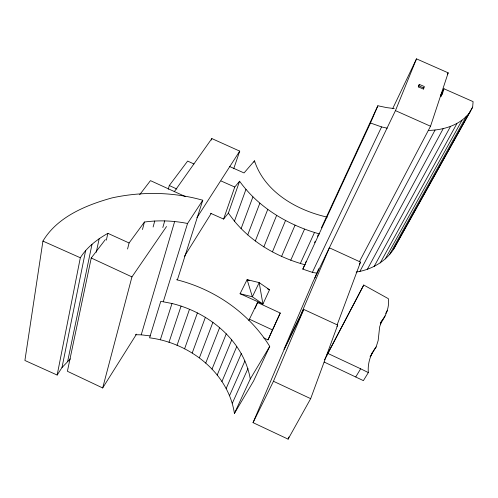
<?xml version="1.0" encoding="UTF-8"?>
<svg xmlns="http://www.w3.org/2000/svg" width="498" height="498" viewBox="0 0 498 498"><rect width="100%" height="100%" fill="white"/><g stroke="black" fill="none" stroke-linecap="round" stroke-linejoin="round"><path stroke-width="0.75" d="M356.163 272.082C370.942 269.804 385.06 262.11 393.439 249.486L472.652 107.132L473.1 101.623L443.955 88.756L440.388 95.628M177.406 279.808L202.773 200.233C173.279 191.886 141.893 191.394 111.988 197.905C85.924 205.151 57.37 216.842 42.928 241.094L24.9 360.477L57.158 375.05L61.995 367.543L70.355 358.884M381.536 321.16L380.341 323.937C385.427 316.516 389.623 307.932 388.359 298.682L363.752 285.037L326.346 356.238M57.158 375.05L80.321 257.759C86.913 247.145 97.154 239.426 107.873 233.332L129.082 242.974L144.426 222.04C158.775 220.06 173.366 220.645 187.553 223.484L202.773 200.233M61.995 367.543L85.675 250.338M67.666 361.361L91.993 244.331M105.339 239.575L91.24 258.001L67.411 371.284L102.675 387.961L136.508 334.133M96.257 252.281L99.189 238.629M106.354 240.142L107.873 233.332M127.569 249L129.082 242.974M142.465 229.547L144.426 222.04M102.675 387.961L131.945 276.9L166.531 226.522M153.11 227.007L154.741 221.025M168.268 189.24L169.301 185.524L187.646 161.066L193.927 163.966M162.827 227.53L164.726 220.832M135.363 334.731L141.227 334.83L174.667 221.473M440.792 96.674L442.585 93.226L443.955 88.756M211.389 140.056L211.849 138.569L239.719 151.124L233.711 168.747M163.412 301.346L187.553 223.484M370.076 356.761L376.152 346.913L378.163 340.545L379.65 326.875L381.63 321.092L385.122 315.881M423.362 89.061L424.352 86.552L419.31 84.386L418.314 86.889L423.362 89.061L423.835 87.58M371.271 354.981L371.726 353.568M160.337 339.792L172.009 303.494C208.662 312.42 243.51 340.408 250.282 378.953L234.415 413.415C228.171 372.336 189.302 342.861 149.574 337.818L160.773 301.327L172.009 303.494M418.314 86.889L419.31 84.386M359.375 261.736L430.527 126.237L448.188 72.845L416.496 58.857L392.754 108.483M168.996 342.282L181.06 306.133M177.027 345.357L189.464 309.358M210.473 213.237L223.59 219.064L234.757 187.03L239.588 181.228C258.692 207.809 288.367 225.295 319.542 233.948M223.59 219.064L228.364 213.144L239.588 181.228M184.596 348.812L197.389 312.962M253.986 162.255L254.503 160.823C264.6 192.029 296.87 210.324 327.242 217.128M305.224 264.849C278.183 257.491 252.424 242.974 234.452 221.18L245.975 189.321M310.671 398.655L337.681 325.076L303.743 309.414L283.499 350.972L253.046 422.64L288.105 439.143L310.671 398.655L273.464 381.275L303.743 309.414M192.24 352.933L205.406 317.238M241.069 228.7L252.903 196.903M337.246 324.584L360.515 262.085L329.371 247.799L300.58 315.228L283.953 349.397L313.086 281.575L395.462 110.618L416.496 58.857M288.105 439.143L288.927 436.964M199.412 357.776L212.939 322.225M247.711 234.913L259.838 203.196M205.742 363.086L219.612 327.678M255.312 241.001L267.762 209.378M212.042 369.086L226.266 333.828M263.859 246.846L276.658 215.341M217.196 375.069L231.726 339.941M272.431 251.851L285.559 220.465M221.927 381.555L236.749 346.564M248.801 320.507L257.566 302.516L280.243 313.043L267.986 339.885L263.822 337.949M255.001 308.536L257.566 302.516M314.786 277.977L318.714 268.721M316.747 273.153L312.358 272.362L302.828 269.125L370.468 122.994L377.858 105.763L386.529 107.587L394.292 108.589M281.563 256.42L295.046 225.164M226.192 388.452L241.306 353.592M302.828 269.125L304.944 264.276M305.548 262.888L306.152 261.5M376.152 346.913C370.475 354.128 367.512 363.409 368.339 372.579L363.384 380.634L324.179 362.052M229.528 395.711L244.898 360.975M290.739 260.236L304.552 229.117M232.385 403.112L247.992 368.501M267.986 339.885L280.243 313.043M300.313 263.523L314.462 232.547M269.524 289.755L262.925 304.054L240.073 293.72L247.108 279.646L259.178 282.615L269.524 289.755L267.42 288.809M314.574 242.657L315.228 241.244M317.512 236.301L318.16 234.894M321.422 227.835L377.858 105.763M176.504 279.708C214.489 289.157 249.031 312.987 269.729 346.403L253.631 380.908L234.415 413.415M312.358 272.362L381.58 126.922L387.276 128.191M253.046 422.64L273.464 381.275M447.478 74.227L448.188 72.845M324.522 359.824L363.752 285.037M359.444 264.127L360.515 262.085M359.898 271.404L435.084 130.003C448.412 128.453 462.038 123.218 470.056 111.919M367.406 269.219L443.264 128.54M336.947 326.433L337.681 325.076M374.154 266.43L450.503 126.436M393.439 249.486L472.652 107.132M440.942 96.232L442.585 93.226M380.211 262.95L456.878 123.622M385.29 258.867L462.076 120.155M389.679 254.291L466.433 116.171M385.664 313.429L387.5 310.335M380.895 322.33L381.63 321.092M250.282 378.953L269.729 346.403M355.784 376.886L360.658 368.794L368.339 372.579M371.807 353.48L372.56 352.235M184.36 256.426L211.14 213.555M196.909 217.719L239.719 151.124M174.238 191.774L211.849 138.569M139.652 194.755L150.464 180.631L185.281 196.548M254.503 160.823L244.045 172.943L229.74 166.581M428.286 130.557L435.084 130.003M141.227 334.83L150.328 335.926M240.073 293.72L252.362 296.796L262.925 304.054L259.178 282.615L252.362 296.796L247.108 279.646L249.212 280.592M370.468 122.994L381.58 126.922M418.824 85.861L423.879 88.034M221.131 181.004L234.757 187.03M395.462 110.618L430.527 126.237M42.928 241.094L80.321 257.759M169.301 185.524L176.871 189.047M91.24 258.001L131.945 276.9M249.367 319.168L272.555 329.962M327.983 353.487L360.658 368.794M228.364 213.144L234.452 221.18"/></g></svg>
